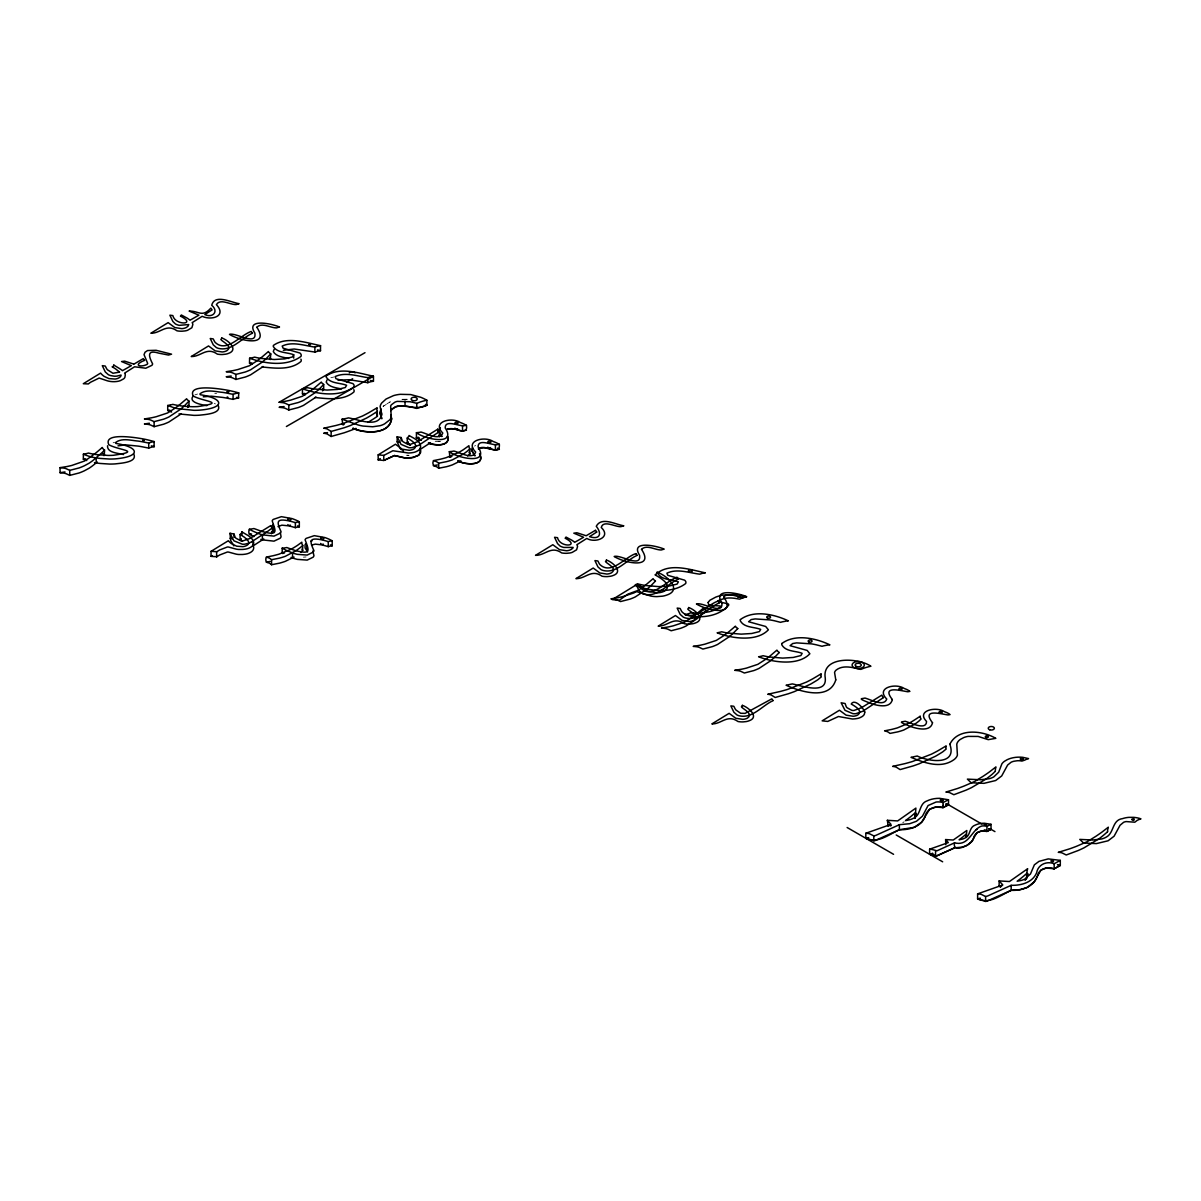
<?xml version="1.0" encoding="UTF-8"?>
<svg xmlns="http://www.w3.org/2000/svg" width="1201" height="1201" viewBox="0 0 1201 1201"><rect width="100%" height="100%" fill="white"/><g stroke="black" fill="none" stroke-linecap="round" stroke-linejoin="round"><path stroke-width="0.75" stroke-dasharray="5 3.75" d="M902.777 822.685L904.128 821.769M474.5 446.081L475.626 445.511M194.937 394.889L197.519 394.033M330.86 377.745L333.668 377.039M113.149 442.749L114.605 442.433M306.045 556.964L303.403 557.159M406.448 455.239L409.106 455.299M407.349 455.299L408.235 455.329M407.214 399.242L400.233 399.348L408.971 399.378M214.784 393.403L216.6 393.568M214.228 403.506L215.444 403.896M383.945 405.623L383.044 406.433L390.325 401.795L383.945 405.623M440.182 441.458L435.032 441.307L440.182 441.458"/><path stroke-width="1.5" d="M1026.525 878.652L1027.05 871.356A44.767 25.852 0 0 1 1027.41 869.599L1027.681 868.713L1009.44 881.534L999.142 880.918L999.142 885.948L1000.658 887.059M915.237 816.98C913.376 822.43 917.564 810.51 914.607 814.233L915.883 813.137L915.267 816.65M995.269 770.772L995.539 768.76A62.842 36.285 0 0 1 995.689 767.859L995.929 766.929L989.474 771.898A281.995 162.811 0 0 1 983.319 776.131L974.882 781.371L964.223 785.979A220.459 127.276 0 0 1 957.437 788.517L945.863 792.09A8.947 5.164 0 0 1 949.616 792.615L953.849 794.717L965.874 790.213A200.207 115.581 0 0 0 971.609 787.571L985.811 779.209A184.819 106.709 0 0 0 992.146 774.315L995.194 771.402M915.117 817.926L915.883 808.108L897.642 820.929L887.344 820.313L888.2 825.943M966.235 837.412L966.805 830.507L953.249 840.024L945.607 839.574L945.788 844.738M966.55 836.677L966.805 835.536L965.844 836.346M966.58 836.451L966.37 835.911M381.092 408.956L380.071 413.384L381.843 418.774M380.657 409.826L380.071 413.384L381.678 418.203M107.52 445.796C106.964 452.927 118.389 453.122 123.568 454.563M999.142 880.918L1002.805 884.972L977.614 893.874L977.614 898.903L986.456 901.366L1011.182 890.331L1020.265 889.596L1027.215 887.464L1034.256 881.774L1040.937 870.109L1046.356 867.993L1054.178 868.773L1060.303 865.426L1060.303 860.381L1048.233 858.895L1038.985 861.372L1034.376 864.825L1030.458 874.013L1024.798 879.087A15.958 9.203 0 0 1 1021.165 880.453L1017.172 881.234L1020.084 879.012A201.393 116.272 0 0 0 1024.003 875.814L1026.915 873.277M274.158 349.311L273.288 351.578C276.275 356.742 283.331 357.192 288.63 358.423M327.062 379.846L326.192 382.128C329.179 387.292 336.25 387.728 341.534 388.974M241.206 538.588L240.56 539.819A67.631 39.048 0 0 1 242.452 540.99M410.547 445.121L407.244 443.079L408.34 442.103M1054.178 863.744C1046.702 860.757 1038.009 864.51 1036.628 872.782C1032.485 882.66 1020.94 885.617 1011.182 885.302L1011.182 890.331C1021.676 890.872 1033.956 886.893 1037.454 875.919C1039 868.308 1047.752 866.476 1054.178 868.773L1054.178 863.744L1060.303 860.381M1054.178 868.773L1060.303 865.426L1057.556 864.615L1060.303 865.426M439.956 428.382L439.146 431.88L441.818 436.458L439.146 431.88L440.407 427.931M94.864 453.723A135.923 78.47 0 0 0 99.098 450.21L102.295 447.448A5.119 2.957 0 0 0 102.761 448.303L104.217 450.36A68.097 39.318 0 0 1 101.875 452.792L92.972 460.448A77.99 45.022 0 0 1 89.099 463.211L84.46 465.718A54.841 31.661 0 0 1 79.161 467.925L69.733 470.357L66.235 468.72A11.575 6.681 0 0 0 63.908 468.09L60.05 467.654L60.05 472.684L63.908 473.119A11.575 6.681 0 0 1 66.235 473.749L69.733 475.386L79.161 472.954A54.841 31.661 0 0 0 84.46 470.747L89.084 468.24A77.99 45.022 0 0 0 92.972 465.478L97.281 462.01M104.622 449.865L104.217 455.389A68.097 39.318 0 0 1 103.977 455.659M188.992 401.149L184.414 405.818A156.325 90.255 0 0 1 180.075 409.586L168.846 417.002A54.841 31.661 0 0 1 163.531 419.209L154.118 421.641L150.605 420.005A11.575 6.681 0 0 0 148.278 419.374L144.42 418.939L150.996 417.888A79.191 45.728 0 0 0 156.22 416.717L167.585 412.964L174.971 408.235A163.201 94.218 0 0 0 180.21 404.227L186.665 398.732A5.119 2.957 0 0 0 187.131 399.588L188.992 401.149L188.992 406.193L187.851 407.499M270.78 353.935L266.202 358.604A156.325 90.255 0 0 1 261.863 362.357L250.634 369.773A54.841 31.661 0 0 1 245.319 371.98L235.906 374.412L232.409 372.79A11.575 6.681 0 0 0 230.082 372.16L226.208 371.709L232.784 370.674A79.191 45.728 0 0 0 238.008 369.503L249.373 365.75L256.774 361.021A163.201 94.218 0 0 0 261.998 357.012L268.454 351.518A5.119 2.957 0 0 0 268.919 352.358L270.78 353.935L270.27 359.579M279.127 402.26L285.688 401.224A79.191 45.728 0 0 0 290.912 400.053L302.292 396.285L309.678 391.556A163.201 94.218 0 0 0 314.917 387.563L321.373 382.053A5.119 2.957 0 0 0 321.838 382.909L323.685 384.485L319.121 389.154A156.325 90.255 0 0 1 314.767 392.907L303.538 400.323A54.841 31.661 0 0 1 298.238 402.53L288.81 404.962L285.313 403.326A11.575 6.681 0 0 0 282.986 402.695L279.127 402.26L364.999 352.674M323.685 384.485L323.685 389.514L322.544 390.82M887.344 820.313L890.992 824.381L865.816 833.269L865.816 838.298L874.658 840.76L899.384 829.726L914.336 827.324L921.647 822.16L929.649 809.204L936.044 807.072L943.04 807.582L948.505 804.805L982.133 824.216M945.607 839.574L948.31 842.607L929.619 849.197L929.619 854.226L936.179 856.058L954.51 847.876L962.196 847.125L967.225 845.324L971.699 841.496L977.013 832.623L981.772 831.032L986.967 831.407L991.02 829.351L991.02 824.321L984.385 823.24A13.962 8.062 0 0 0 975.137 825.147C968.772 827.189 970.888 835.986 964.673 838.193A11.845 6.831 0 0 1 962.001 839.214L959.074 839.784L960.154 838.989A141.027 81.413 0 0 0 963.187 836.647L966.235 834.064M408.175 442.313L407.244 443.079L410.066 444.805M943.04 802.553L948.505 799.776L948.505 804.805L943.04 807.582C935.459 805.165 926.271 808.753 924.86 817.205C920.672 827.054 909.157 830.041 899.384 829.726L899.384 824.682L909.697 823.706L916.453 821.274L922.473 816.14L928.073 805.556L936.044 802.043A10.704 6.17 0 0 1 943.04 802.553L943.04 807.582M986.967 826.378A7.942 4.594 0 0 0 981.772 826.003C971.384 829.381 969.312 846.66 954.54 842.832C951.868 854.151 972.3 844.828 973.456 838.553C974.506 832.293 981.337 829.621 986.967 831.407L986.967 826.378L991.02 824.321M986.967 831.407L991.02 829.351L988.978 828.765L991.02 829.351M266.202 557.129L272.957 555.763A104.547 60.365 0 0 0 279.052 554.156L291.258 549.142A123.012 71.024 0 0 0 297.488 545.359L301.796 542.221L301.826 543.362A14.967 8.647 0 0 0 302.667 545.269L302.517 545.704A93.062 53.73 0 0 1 295.926 550.719L285.343 556.303A51.027 29.47 0 0 1 279.263 558.18L271.561 559.696L270.255 558.675A8.857 5.104 0 0 0 268.664 557.865C264.79 555.102 264.79 563.194 268.664 562.894A8.857 5.104 0 0 1 270.255 563.719L271.561 564.725L279.278 563.209A51.027 29.47 0 0 0 285.343 561.332L294.035 557.054M302.787 545.464L302.517 550.734A93.062 53.73 0 0 1 300.76 552.22M915.117 812.897L911.034 816.365A189.878 109.621 0 0 1 906.935 819.532L905.494 820.598L909.442 819.818A15.943 9.203 0 0 0 913.03 818.451C921.392 815.479 918.555 803.634 927.112 800.887A18.796 10.854 0 0 1 939.557 798.32L948.505 799.776M433.321 460.629L440.091 459.277A104.547 60.365 0 0 0 446.187 457.656L458.827 452.402A126.435 72.991 0 0 0 463.271 449.744L468.93 445.721L468.96 446.877A14.967 8.647 0 0 0 469.801 448.784L467.579 450.93A107.61 62.122 0 0 1 463.526 453.948L452.462 459.818A51.027 29.47 0 0 1 446.397 461.679L438.695 463.211L437.389 462.19A8.857 5.104 0 0 0 435.783 461.379C431.91 458.617 431.91 466.709 435.783 466.408A8.857 5.104 0 0 1 437.389 467.219L438.695 468.24L446.397 466.724A51.027 29.47 0 0 0 452.462 464.847L460.839 460.764M469.921 448.964L469.921 453.993L467.579 455.975M170.437 404.992A21.723 12.535 0 0 0 171.218 404.797L172.809 404.377A53.595 30.941 0 0 0 188.842 406.584L192.415 406.719A46.779 27.007 0 0 0 197.82 406.569C227.064 402.305 203.81 401.765 193.166 396.03C187.821 402.515 202.308 404.857 206.842 405.638M277.986 526.623L281.875 525.167L288.525 525.828A64.659 37.321 0 0 1 294.815 527.509L295.386 527.659A15.478 8.932 0 0 1 299.319 526.819L299.319 521.804L297.518 520.844M94.864 453.723L87.027 459.413A63.518 36.676 0 0 1 84.37 461.079L71.835 465.433A79.191 45.728 0 0 1 66.625 466.604L60.05 467.654M252.795 545.119A20.942 12.085 0 0 1 253.186 545.839A14.352 8.287 0 0 1 253.681 547.581L253.651 548.347A10.794 6.23 0 0 1 250.544 552.4L249.177 553.076A11.334 6.545 0 0 1 245.139 554.201L243.773 554.367A26.632 15.373 0 0 1 242.302 554.487L238.684 554.487A11.004 6.35 0 0 1 235.081 553.856L228.55 552.085A4.924 2.837 0 0 0 227.364 552.025L219.678 554.982A51.343 29.635 0 0 0 216.931 556.739L211.046 556.363L211.046 551.334L216.931 551.709A51.343 29.635 0 0 1 219.678 549.953L227.364 546.995A4.924 2.837 0 0 1 228.55 547.04L235.081 548.827A11.004 6.35 0 0 0 238.684 549.457L242.302 549.457A26.632 15.373 0 0 0 243.773 549.337L245.139 549.172A11.334 6.545 0 0 0 249.192 548.046L250.529 547.356A10.794 6.23 0 0 0 253.651 543.317L253.666 542.552A14.352 8.287 0 0 0 253.171 540.81A20.942 12.085 0 0 0 250.979 537.868M271.381 533.784C275.69 523.246 269.504 530.737 265.781 532.583M383.765 455.419L383.765 460.463L394.498 455.539L404.257 457.821L411.358 457.836L418.323 455.479L420.635 452.582L419.855 448.528L420.74 450.69L419.239 454.744L413.609 457.461L405.292 457.956L394.498 455.539L383.765 460.463L378.18 459.878L378.18 454.849L383.765 455.419L392.862 450.75L408.385 453.002A23.825 13.751 0 0 0 411.358 452.807L413.159 452.522A10.989 6.335 0 0 0 415.861 451.741L417.648 450.87A10.659 6.155 0 0 0 420.365 448.228C422.167 441.518 413.504 438.185 409.031 435.498A11.59 6.696 0 0 1 408.715 436.413L407.244 438.05L407.244 443.079M439.461 431.594L418.684 445.301L411.913 447.688A8.017 4.624 0 0 1 408.865 447.658L401.029 444.34L397.171 436.789L401.134 437.539L402.245 440.677A9.413 5.435 0 0 0 403.131 441.773L407.77 444.325A4.594 2.657 0 0 0 409.931 444.475L417.332 441.818L437.855 429.132A16.889 9.743 0 0 0 439.266 431.369L439.461 436.624M377.414 411.267L373.841 413.669A186.756 107.82 0 0 1 366.455 418.128L350.452 425.514A202.293 116.797 0 0 1 344.147 427.766L331.131 431.444L327.333 429.042A9.053 5.224 0 0 0 323.669 428.232L336.025 425.469A222.74 128.597 0 0 0 343.381 423.413L362.357 416.086A230.232 132.921 0 0 0 368.782 412.724L377.204 407.755L376.889 408.79A12.701 7.341 0 0 0 377.219 410.862L377.414 416.297L373.841 418.699A186.756 107.82 0 0 1 367.776 422.407M376.423 413.309L377.204 412.784L376.889 413.82A12.701 7.341 0 0 0 377.219 415.891L377.414 416.297M265.556 532.734L251.745 541.696M263.77 538.964L252.841 546.05M430.528 442.719L419.644 449.759M144.48 360.39C132.185 365.434 140.877 367.656 147.077 364.383A5.45 3.153 0 0 0 147.693 363.468L144.03 354.655L145.051 352.223L147.543 350.542L156.115 350.302L171.563 354.175L168.5 355.061L159.973 353.379A51.883 29.95 0 0 1 158.472 353.064C146.432 349.431 148.879 356.652 152.632 363.888A8.722 5.044 0 0 1 151.896 365.329L145.786 368.227L134.572 366.785L124.619 373.106A11.77 6.786 0 0 1 125.294 375.012L124.859 377.399A8.347 4.819 0 0 1 123.568 378.9L120.43 380.597A10.614 6.125 0 0 1 117.007 381.453L116.572 381.513A14.157 8.167 0 0 1 107.369 380.822L99.143 378.06L90.48 382.293A65.334 37.726 0 0 0 88.349 383.945L83.304 383.719L100.584 373.106A31.211 18.015 0 0 0 104.172 376.393L108.931 378.585L115.086 379.051A7.837 4.519 0 0 0 118.253 378.18L118.944 377.835A6.711 3.873 0 0 0 121.061 375.042L116.962 376.093A9.143 5.284 0 0 1 114.155 376.183L110.882 375.643A11.259 6.5 0 0 1 108.345 374.682L105.313 371.98L102.28 365.659L105.268 366.05L106.559 368.572A16.334 9.428 0 0 0 107.444 369.788L112.939 373.256L119.575 372.13M596.627 532.088L589.541 536.667C599.734 540.045 602.392 533.89 596.281 526.278C601.476 516.385 615.332 524.462 623.814 525.798L620.752 526.684C615.122 526.924 603.157 519.658 601.266 527.494C611.864 537.478 595.08 543.528 586.824 538.408L576.855 544.729A11.74 6.771 0 0 1 577.546 546.635L576.57 549.818L572.246 552.37A10.359 5.975 0 0 1 569.694 553.015L566.887 553.286A13.706 7.912 0 0 1 561.693 552.925C550.914 545.299 545.329 555.583 535.541 555.342L552.835 544.729L559.501 549.653L566.467 550.749A7.897 4.564 0 0 0 571.196 549.457L572.487 548.467A6.23 3.588 0 0 0 573.147 547.416L563.885 547.446A11.154 6.44 0 0 1 560.086 546.035L557.564 543.603L554.532 537.282L557.519 537.673C559.996 548.272 581.254 546.425 565.116 538.213A4.474 2.582 0 0 0 565.986 537.057L571.766 540.165A34.168 19.726 0 0 1 574.709 542.312L583.581 537.267L573.808 533.169L576.9 532.764L586.163 535.751L595.321 530.362M636.965 555.432C626.066 560.221 616.413 573.823 603.187 570.475A11.304 6.53 0 0 1 601.04 569.649L597.948 566.917L594.915 560.582L597.903 560.987L599.179 563.509A16.334 9.428 0 0 0 600.065 564.725C611.489 575.204 624.88 557.084 635.704 553.676M678.085 579.167C667.201 584.166 657.532 597.467 644.306 594.225A11.304 6.53 0 0 1 642.16 593.384L639.067 590.652L636.035 584.332L639.022 584.722L640.298 587.244A16.334 9.428 0 0 0 641.184 588.46C652.608 599.014 666.045 580.699 676.824 577.426M719.204 602.917C708.305 607.781 698.667 621.277 685.441 617.975A11.304 6.53 0 0 1 683.294 617.134L680.186 614.402L677.154 608.081L680.141 608.472L681.432 610.994A16.334 9.428 0 0 0 682.318 612.21C693.728 622.764 707.164 604.448 717.958 601.161M772.889 700.723C761.989 705.723 752.336 718.994 739.11 715.766A11.304 6.53 0 0 1 736.964 714.94L733.871 712.208L730.839 705.873L733.826 706.278L735.102 708.8A16.334 9.428 0 0 0 735.988 710.016L740.657 713.274L745.145 713.364L771.823 698.847L773.054 700.573M233.895 545.87L230.607 540.405L230.037 533.274L234 534.025L235.111 537.162A9.413 5.435 0 0 0 235.996 538.258L240.8 540.84A4.579 2.642 0 0 0 242.722 540.975L249.943 538.453L270.735 525.618A16.889 9.743 0 0 0 272.132 527.855L272.237 527.975M253.066 540.87L253.171 545.839M211.046 551.334L228.34 540.735A32.142 18.555 0 0 0 231.583 543.768L236.687 546.2L242.827 546.665A7.837 4.519 0 0 0 246.01 545.809L246.7 545.449A6.681 3.858 0 0 0 248.742 543.212A11.139 6.425 0 0 0 247.211 539.789M211.046 556.363L212.307 555.598M378.18 454.849L395.459 444.235L402.125 449.159L409.106 450.27A7.897 4.564 0 0 0 413.835 448.964C419.509 444.865 410.652 440.016 407.244 438.05M378.18 459.878L380.312 458.572M240.11 539.564L240.11 534.535L241.491 533.124A10.824 6.245 0 0 0 241.926 531.923M478.298 448.874C484.754 443.244 500.442 456.98 499.346 444.295L496.493 442.839A43.071 24.876 0 0 0 493.086 441.443C484.844 435.768 464.096 440.572 475.656 452.041C472.924 460.253 459.803 452.387 453.888 451.051A20.357 11.755 0 0 1 451.636 451.456L449.324 451.666L449.895 457.041M1011.077 885.362L987.567 896.021L985.601 896.516L981.382 894.415A8.917 5.149 0 0 0 977.614 893.874M899.354 824.712L875.769 835.416L873.803 835.896L869.584 833.794A8.917 5.149 0 0 0 865.816 833.269M954.54 842.832L937.005 850.788L932.411 849.587A6.621 3.828 0 0 0 929.619 849.197M899.099 829.891C888.545 834.68 877.406 844.003 865.816 838.298L868.653 837.607M954.33 847.981L937.005 855.818L929.619 854.226L932.712 853.431L929.619 854.226M133.911 364.143L143.264 358.634L144.525 360.375M346.609 382.218L352.659 378.735M286.393 426.505L373.466 376.228L373.466 381.257A21.993 12.701 0 0 0 371.98 381.498L371.469 381.603A12.565 7.251 0 0 0 370.463 381.828A17.745 10.239 0 0 0 367.836 382.684L349.401 379.726L337.961 380.162M1010.897 890.511C1000.208 895.391 989.204 904.578 977.614 898.903L980.466 898.228M478.674 448.619L484.018 447.658L495.412 450.15L499.346 449.339L497.544 448.363L499.346 449.339M311.554 545.119L315.278 544.128L321.418 544.819A64.659 37.321 0 0 1 327.708 546.485L328.278 546.65A15.478 8.932 0 0 1 332.197 545.794L332.212 540.795L330.41 539.834A40.519 23.389 0 0 0 324.84 537.538L314.272 535.661L306.165 538.378A8.227 4.744 0 0 0 305.069 539.744C309.633 551.574 310.428 554.186 296.016 550.749A31.887 18.405 0 0 1 294.32 550.223L286.769 547.536A17.82 10.284 0 0 1 283.001 548.121L282.19 548.151L282.19 553.181A46.013 26.572 0 0 0 282.851 553.586M986.111 830.191L984.295 829.861M342.795 424.538L342.045 419.209L357.703 424.839A32.487 18.751 0 0 0 363.077 426.07L372.67 426.76L379.981 425.724A17.054 9.848 0 0 0 384.74 423.773L389.77 419.825A19.486 11.244 0 0 0 391.241 417.347L390.655 406.058A10.058 5.81 0 0 1 391.391 404.782L394.799 402.245A8.917 5.149 0 0 1 397.246 401.389L409.946 401.735A28.013 16.168 0 0 1 412.423 402.23L416.762 403.356L419.795 402.155A45.848 26.467 0 0 1 424.584 400.729L426.85 400.203L426.85 405.232C417.558 410.202 408.415 405.307 398.567 406.178C395.039 404.902 387.773 414.24 392.142 409.031C399.212 403.566 408.865 406.493 416.762 408.385L426.85 405.232L425.499 404.497L426.85 405.232M356.021 428.382L350.452 430.543A202.293 116.797 0 0 1 344.147 432.795L331.131 436.473L327.333 434.071A9.053 5.224 0 0 0 323.669 433.261L327.498 432.6M283.346 350.287L294.2 349.011L315.082 352.073A18.706 10.794 0 0 1 317.004 351.443A12.565 7.251 0 0 1 318.565 351.052A21.513 12.415 0 0 1 320.472 350.722L320.547 345.678C305.609 342.555 286.769 335.995 273.393 345.408L273.288 346.549C277.566 353.244 287.039 352.088 293.705 354.745L292.398 356.967L284.727 358.859L274.203 359.504L261.037 358.423A46.464 26.827 0 0 1 254.657 357.132L254.147 357.267A51.027 29.47 0 0 1 253.006 357.583L249.598 358.243L249.508 363.287L252.15 364.338M249.598 358.243C265.256 363.858 286.649 366.875 300.941 356.457A6.606 3.813 0 0 0 299.905 353.034L283.061 348.185L282.205 346.068C292.398 341.189 304.303 345.618 314.932 347.104A17.745 10.239 0 0 1 317.559 346.263A12.565 7.251 0 0 1 318.565 346.023L319.061 345.918A21.993 12.701 0 0 1 320.472 345.693L320.547 345.678M302.502 388.794C318.175 394.408 339.553 397.411 353.845 387.007A6.606 3.813 0 0 0 352.824 383.584L335.965 378.72L335.124 376.604C345.303 371.74 357.207 376.168 367.836 377.639A17.745 10.239 0 0 1 370.463 376.799A12.565 7.251 0 0 1 371.469 376.574L371.98 376.468A21.993 12.701 0 0 1 373.391 376.243C358.483 373.046 339.643 366.575 326.297 375.943L326.192 377.099C330.47 383.795 339.943 382.639 346.609 385.281L345.318 387.518L337.631 389.409L327.107 390.055L313.941 388.974A46.464 26.827 0 0 1 307.576 387.683L307.051 387.818A51.027 29.47 0 0 1 305.91 388.118L302.502 388.794L302.427 393.838L305.054 394.889M367.791 382.699L367.791 377.669M976.188 829.711L977.284 829.306M117.983 445.856L125.625 444.865L138.37 446.126A70.168 40.519 0 0 1 142.409 446.832L148.714 448.093L148.714 443.049L142.409 441.788A70.168 40.519 0 0 0 138.37 441.097C131.029 440.512 122.142 437.659 115.746 442.388A2.312 1.336 0 0 0 115.927 443.454C139.646 447.042 141.463 456.65 115.206 458.872A45.278 26.137 0 0 1 109.531 459.037L100.584 458.452A55.666 32.142 0 0 1 96.185 457.896A35.219 20.327 0 0 1 90.826 456.8A42.981 24.816 0 0 1 83.379 454.173L83.349 459.232A42.981 24.816 0 0 0 86.727 460.553M466.453 430.348C466.724 428.892 462.88 432.63 457.116 429.673C453.618 427.796 441.428 429.628 450.585 428.637C456.185 428.096 468.33 435.903 466.453 425.319L463.601 423.848A43.071 24.876 0 0 0 460.208 422.467C451.966 416.777 431.219 421.581 442.779 433.051C439.941 441.007 427.226 433.741 421.011 432.06A20.357 11.755 0 0 1 418.744 432.465L416.432 432.675L416.432 437.704L421.326 440.242L416.432 437.704L418.744 437.509L416.432 437.704M416.432 432.675C423.893 438.935 457.161 446.352 445.211 427.931C444.925 419.224 458.812 426.28 463.901 425.755A13.391 7.731 0 0 1 465.883 425.379L466.453 425.319M449.324 451.666C456.77 457.926 490.038 465.342 478.103 446.907C477.818 438.215 491.704 445.271 496.794 444.745A13.391 7.731 0 0 1 498.775 444.37L499.346 444.295M203.254 396.825L211.211 396.18L222.74 397.426A70.168 40.519 0 0 1 226.794 398.116L233.084 399.378A16.769 9.683 0 0 1 235.771 398.522A11.394 6.575 0 0 1 236.252 398.387A19.576 11.304 0 0 1 238.474 397.981L238.759 392.907L236.612 392.322A114.275 65.98 0 0 0 230.112 390.715C223.536 389.364 187.101 382.834 193.166 396.03M867.497 837.938L865.816 838.298M979.295 898.543L977.614 898.903M310.804 541.186L311.96 540.93M437.314 464.952L433.321 465.673M270.195 561.437L266.202 562.158M251.865 362.882L251.444 362.957A47.004 27.128 0 0 1 250.153 363.182L249.598 363.287M304.769 393.418L302.502 393.823M231.192 376.018L226.208 376.739L230.082 377.189A11.575 6.681 0 0 1 232.409 377.82L235.906 379.456L245.319 377.024A54.841 31.661 0 0 0 250.634 374.817L261.863 367.386A156.325 90.255 0 0 0 262.989 366.455M149.404 423.232L144.42 423.968L148.278 424.403A11.575 6.681 0 0 1 150.62 425.034L154.118 426.67L163.531 424.238A54.841 31.661 0 0 0 168.846 422.031L180.075 414.615A156.325 90.255 0 0 0 181.201 413.669M284.097 406.554L279.127 407.289L282.986 407.74A11.575 6.681 0 0 1 285.313 408.355L288.81 409.991L298.238 407.559A54.841 31.661 0 0 0 303.538 405.353L314.767 397.936A156.325 90.255 0 0 0 315.908 396.991M65.019 471.948L60.05 472.684M171.623 412.018L167.72 410.517L167.72 405.488L169.431 405.187A23.615 13.631 0 0 0 170.077 405.067M167.81 410.502L169.431 410.217A23.615 13.631 0 0 0 169.866 410.141M342.045 419.209L346.308 418.443A11.289 6.515 0 0 0 348.29 417.873C358.499 419.344 378.375 428.652 381.948 414.3A18.931 10.929 0 0 0 381.212 412.063L380.147 406.554A21.198 12.235 0 0 1 381.633 403.071L386.076 399.017L393.508 395.624A23.104 13.346 0 0 1 400.233 394.318L410.712 394.559L420.8 397.291A52.063 30.055 0 0 1 426.85 400.203M342.045 424.238L343.996 423.923L342.045 424.238L343.591 424.854M167.75 405.488L174.1 407.77A33.283 19.216 0 0 0 177.748 408.67L193.916 410.322A45.278 26.137 0 0 0 199.576 410.157C225.833 407.95 224.017 398.327 200.297 394.739A2.312 1.336 0 0 1 200.117 393.673C206.527 388.944 215.399 391.796 222.74 392.382A70.168 40.519 0 0 1 226.794 393.087L233.084 394.348A16.769 9.683 0 0 1 235.771 393.493A11.394 6.575 0 0 1 236.252 393.358A19.576 11.304 0 0 1 238.474 392.952L238.744 392.907M83.364 454.188L85.061 453.903A23.615 13.631 0 0 0 85.691 453.783M83.364 459.217L85.061 458.932A23.615 13.631 0 0 0 85.691 458.812M373.391 381.272L370.418 380.447M148.729 448.078A16.769 9.683 0 0 1 151.386 447.237A11.394 6.575 0 0 1 151.881 447.102A19.576 11.304 0 0 1 154.103 446.697L154.103 441.653A19.576 11.304 0 0 0 151.881 442.058A11.394 6.575 0 0 0 151.386 442.193A16.769 9.683 0 0 0 148.729 443.049M705.167 572.817C690.575 569.709 671.374 563.119 658.073 572.532L657.968 573.673C662.246 580.383 671.734 579.212 678.385 581.869L677.094 584.091L669.407 585.983L658.884 586.628L645.718 585.548A46.464 26.827 0 0 1 639.352 584.256L638.827 584.407A51.027 29.47 0 0 1 637.686 584.707L636.125 585.052A47.004 27.128 0 0 1 634.834 585.292C648.285 590.892 671.929 594.09 685.621 583.581A6.606 3.813 0 0 0 684.6 580.158L667.741 575.309L666.9 573.192C677.124 568.238 689.119 572.907 699.763 574.168A18.706 10.794 0 0 1 701.684 573.538A12.565 7.251 0 0 1 703.246 573.147A21.513 12.415 0 0 1 705.167 572.817M250.123 534.16C248.352 534.865 248.352 528.605 250.123 529.131A17.82 10.284 0 0 0 253.861 528.545A71.054 41.014 0 0 1 256.609 529.506L261.563 531.322A26.917 15.538 0 0 0 266.006 532.418M227.935 397.261L227.199 396.946M887.974 825.387L890.526 825.567M888.605 825.432L887.884 825.718M889.881 825.522L891.157 825.612M1000.313 886.803L999.142 885.948L1001.679 886.143M262.043 366.936C274.819 368.287 290.537 370.373 300.941 361.486A6.606 3.813 0 0 0 300.896 359.144M314.962 397.486C327.723 398.837 343.441 400.924 353.845 392.036A6.606 3.813 0 0 0 353.8 389.694M178.994 413.94L193.916 415.366A45.278 26.137 0 0 0 199.576 415.186C205.011 414.48 222.215 413.714 218.117 405.292M397.171 436.789L397.171 441.818L399.813 442.313M230.037 538.303L232.273 538.724M265.991 532.433C279.458 535.781 274.368 528.335 272.192 520.769A8.227 4.744 0 0 1 273.288 519.402L281.379 516.67L291.948 518.562A40.519 23.389 0 0 1 297.518 520.844M317.514 349.896L320.547 350.707M258.56 533.529L258.846 533.634A27.293 15.748 0 0 0 262.403 534.835L273.993 536.126L280.208 533.184A10.043 5.795 0 0 0 281.064 531.683C276.755 522.255 275.9 518.247 288.525 520.799A64.659 37.321 0 0 1 294.815 522.465L295.386 522.63A15.478 8.932 0 0 1 299.319 521.774M260.797 539.384A27.293 15.748 0 0 0 262.403 539.865L273.993 541.156L280.208 538.213A10.043 5.795 0 0 0 281.064 536.712L280.343 532.659M236.612 397.351L238.759 397.936M154.389 441.623L152.242 441.037A114.275 65.98 0 0 0 145.741 439.431C139.166 438.065 102.716 431.549 108.796 444.745C119.424 450.48 142.694 451.021 113.449 455.284A46.779 27.007 0 0 1 108.03 455.434L96.936 454.654A48.31 27.893 0 0 1 94.188 454.248A46.479 26.842 0 0 1 88.499 453.062L86.832 453.513A21.723 12.535 0 0 1 86.052 453.708M154.389 446.652L152.242 446.066A114.275 65.98 0 0 0 151.341 445.841M332.197 540.765A15.478 8.932 0 0 0 328.278 541.621L327.723 541.441A64.659 37.321 0 0 0 321.418 539.774C308.792 537.267 309.633 541.216 313.956 550.674A10.043 5.795 0 0 1 313.101 552.175L307.186 555.072L297.413 554.352A27.818 16.063 0 0 1 292.549 552.94L287.429 550.839A46.013 26.572 0 0 1 282.175 548.166M133.611 364.038L124.649 361.141L121.556 361.546L131.329 365.644L122.457 370.689A34.003 19.636 0 0 0 119.499 368.542L113.795 365.074M291.047 557.384L292.549 557.97A27.818 16.063 0 0 0 297.413 559.381L307.186 560.101L313.101 557.204A10.043 5.795 0 0 0 313.956 555.703L312.83 551.004M458.332 460.959C464.562 464.802 485.099 466.438 479.95 454.503M457.791 460.749C464.156 465.147 486.255 466.183 479.469 453.843M258.26 533.409L257.224 532.989A64.043 36.976 0 0 1 250.934 530.136L249.313 529.161M297.518 525.873L299.319 526.834M330.41 544.864L332.212 545.824M402.725 450.57L403.506 451.006M990.149 828.84L994.953 831.617M896.216 834.995L942.665 861.808M847.125 827.504L893.574 854.316M112.369 366.906L112.804 367.176A74.117 42.786 0 0 1 115.671 368.962L119.409 371.95M240.11 534.535L240.56 534.79A67.631 39.048 0 0 1 244.388 537.237L247.166 539.564M249.313 534.205L250.964 535.151A64.043 36.976 0 0 0 253.846 536.577M323.685 389.514L322.499 388.584M270.78 358.964L269.594 358.048M188.992 406.193L187.806 405.262M104.622 454.894L102.761 453.332M401.539 449.79L400.549 448.934M133.746 454.008C137.83 462.43 120.64 463.196 115.206 463.901A45.278 26.137 0 0 1 109.531 464.066L100.584 463.481A55.666 32.142 0 0 1 96.185 462.925A35.219 20.327 0 0 1 94.474 462.625M272.327 533.109L272.117 532.884A16.889 9.743 0 0 1 271.456 531.998M400.113 448.468L397.171 441.818M305.715 543.858A8.227 4.744 0 0 0 305.069 544.789L305.084 547.911L307.576 551.935M272.011 528.365L274.353 532.463M474.71 455.449L472.023 450.87L472.473 447.823L472.023 450.87L475.011 455.885M718.153 601.07L719.384 602.767M677.034 577.321L678.265 579.032M635.899 553.586L637.13 555.282M595.516 530.257L596.777 531.998M469.921 453.993L469.801 453.813A14.967 8.647 0 0 1 469.021 452.116M302.787 550.493L302.667 550.313A14.967 8.647 0 0 1 302.036 549.052M230.037 533.274L233.895 540.825L242.362 544.203A8.017 4.639 0 0 0 244.974 544.143L248.697 543.212A18.09 10.449 0 0 0 251.549 541.786M271.906 527.824L272.192 525.798A8.227 4.744 0 0 1 273.288 524.432M985.601 896.516L985.601 901.546M935.549 851.149L935.549 856.178M873.803 835.896L873.803 840.925M495.412 445.121L495.412 450.15M462.52 426.13L462.52 431.174M438.695 463.211L438.695 468.24M437.855 429.132L437.855 432.48M416.762 403.356L416.762 408.385M405.037 401.059L405.037 406.088M401.134 437.539L401.134 440.887M381.212 412.063L381.212 417.107M331.131 431.444L331.131 436.473M328.278 541.621L328.278 546.65M314.872 347.119L314.872 352.148M306.856 545.915L306.856 550.944M295.386 522.63L295.386 527.659M293.705 354.745L293.705 358.093M292.549 552.94L292.549 557.97M288.81 404.962L288.81 409.991M273.963 526.924L273.963 531.953M271.561 559.696L271.561 564.725M262.403 534.835L262.403 539.865M241.926 535.256L241.926 531.908L247.796 535.376A24.861 14.352 0 0 1 251.009 537.853M235.906 374.412L235.906 379.456M234 534.025L234 537.387M233.084 394.348L233.084 399.378M216.63 551.92L216.63 556.949M154.118 421.641L154.118 426.67M96.185 457.896L96.185 462.925M69.733 470.357L69.733 475.386M943.31 805.301A1.546 0.886 0 0 1 942.635 805.961M113.81 365.089A4.113 2.372 0 0 1 112.293 366.86M349.266 372.88A3.078 1.771 0 0 1 352.148 371.725A3.078 1.771 0 0 1 355.031 372.88M457.581 428.667A1.546 0.886 0 0 1 454.954 428.111M439.371 436.518A16.424 9.488 0 0 1 438.59 435.513M490.578 447.583A1.546 0.886 0 0 1 487.846 447.102M251.625 533.995A17.82 10.284 0 0 1 250.123 534.175M290.447 525.152A1.546 0.886 0 0 1 287.835 524.612M284.502 552.985A17.82 10.284 0 0 1 283.901 553.06M323.339 544.143A1.546 0.886 0 0 1 320.712 543.422M920.161 716.276L920.236 717.087A14.967 8.632 0 0 0 921.077 718.994L918.855 721.14A107.595 62.122 0 0 1 914.802 724.143L903.752 730.013A51.027 29.455 0 0 1 897.672 731.889L889.971 733.406L888.665 732.4A8.842 5.104 0 0 0 887.074 731.574L884.612 730.839L891.367 729.487A104.562 60.365 0 0 0 897.462 727.866L910.118 722.612A126.405 72.976 0 0 0 914.546 719.939L920.161 716.276M971.144 782.752L983.979 783.337L995.674 780.53L1001.694 775.951L1007.639 765.022L1011.182 762.185A12.22 7.056 0 0 1 1013.959 761.239L1017.202 760.758A10.614 6.125 0 0 1 1021.901 761.074L1024.783 760.113A16.033 9.248 0 0 1 1027.11 759.062L1028.551 758.597L1022.772 757.321A18.781 10.839 0 0 0 1007.159 759.708L1004.546 761.239A17.354 10.013 0 0 0 1001.859 763.896L998.677 772.213L993.858 776.852A16.003 9.233 0 0 1 989.294 778.683L980.496 779.764L967.39 779.119L971.144 782.752M1083.542 843.012L1096.393 843.597L1108.088 840.79L1114.093 836.211L1120.038 825.282L1123.596 822.31A7.987 4.609 0 0 1 1126.088 821.574L1134.825 822.205L1137.017 820.493A20.117 11.62 0 0 1 1139.359 819.397L1140.95 818.857A18.751 10.824 0 0 0 1133.669 817.356L1128.88 817.356A17.129 9.893 0 0 0 1122.575 818.617C1111.871 819.968 1114.303 832.954 1106.256 837.112A16.003 9.233 0 0 1 1101.692 838.959L1092.895 840.024L1079.789 839.394L1083.542 843.012M1026.915 877.676L1027.681 873.758L1026.405 874.838L1027.681 873.758L1026.915 877.676M864.78 712.058L864.36 714.235A10.659 6.155 0 0 1 861.642 716.862L859.841 717.733A10.989 6.35 0 0 1 857.154 718.528L855.352 718.798A23.735 13.706 0 0 1 852.38 719.009L838.478 716.502L827.744 721.426L822.16 720.84L839.454 710.241L846.12 715.15L853.085 716.261A7.897 4.564 0 0 0 857.814 714.955C863.489 710.857 854.632 706.008 851.224 704.041C854.421 698.231 863.384 707.824 864.78 712.058M448.333 438.575C446.907 447.388 434.462 444.88 428.367 443.034C434.116 446.006 451.426 446.322 447.463 436.158L448.333 438.575M892.328 699.552C890.301 709.13 876.52 705.512 869.959 703.14C868.038 702.06 857.349 698.742 862.738 698.472A20.387 11.77 0 0 0 864.99 698.051C871.22 699.733 883.936 706.999 886.758 699.057C875.199 687.588 895.946 682.784 904.188 688.458A43.056 24.861 0 0 1 907.596 689.854L909.878 691.386A13.376 7.731 0 0 0 907.896 691.761C900.66 690.74 881.054 685.14 892.328 699.552M932.516 722.747C930.49 732.325 916.708 728.707 910.133 726.35C908.211 725.269 897.522 721.936 902.912 721.666A20.387 11.77 0 0 0 905.179 721.261C910.538 722.717 926.376 730.854 926.556 721.486C915.672 710.211 936.795 706.338 944.376 711.653A43.056 24.861 0 0 1 947.769 713.049L950.066 714.58A13.376 7.731 0 0 0 948.069 714.955C940.833 713.934 921.242 708.35 932.516 722.747M391.721 418.864C388.554 435.498 364.894 433.216 352.794 428.217C364.624 434.507 395.099 434.282 390.85 414.961L391.721 418.864M835.776 679.871C829.501 700.603 801.082 691.926 786.1 685.246L792.345 683.909C802.118 685.936 826.994 694.854 825.267 678.1C821.364 655.941 858.069 657.382 870.905 666.24L868.638 666.765A46.824 27.038 0 0 0 864.525 667.966L860.817 669.392C852.935 667.606 843.252 664.603 836.196 670.038A10.254 5.915 0 0 0 834.575 672.56L835.776 679.871M949.841 744.245C957.437 765.653 928.838 761.794 917.249 756.014L911.004 757.351C924.395 762.83 940.773 769.015 953.939 759.693A17.58 10.148 0 0 0 957.407 755.129L956.777 744.23A16.198 9.353 0 0 1 957.722 742.023A16.364 9.443 0 0 1 960.29 739.426L963.652 737.609A13.977 8.077 0 0 1 968.111 736.393L978.169 736.438L988.228 739.651L995.809 738.345C982.118 730.283 957.767 727.986 949.841 744.245M308.942 344.537L310.489 344.597L308.972 344.462M984.25 824.577L986.531 824.637L984.265 824.517M1051.1 861.027C1054.103 864.15 1054.508 858.265 1051.13 860.952M1131.747 819.502C1134.435 822.67 1135.696 816.755 1131.777 819.412M188.572 324.57L188.452 325.321A6.23 3.588 0 0 1 187.806 326.372L186.515 327.363A7.897 4.564 0 0 1 181.786 328.654L174.821 327.558L168.14 322.634L150.861 333.232C160.649 333.473 166.218 323.204 177.012 330.815A13.706 7.912 0 0 0 182.207 331.191L184.999 330.921A10.359 5.975 0 0 0 187.566 330.275L191.875 327.723L192.836 324.54A11.74 6.771 0 0 0 192.16 322.634L202.143 316.313C211.766 320.757 227.064 316.148 216.405 304.634C220.188 298.118 230.067 304.784 236.057 304.589L239.134 303.703C230.922 302.307 214.619 293.72 211.736 305.264C219.137 311.464 212.667 318.34 204.846 314.572L212.082 309.903L210.836 308.147C201.978 317.83 198.961 310.819 189.112 311.074L198.886 315.172L190.013 320.217A34.168 19.726 0 0 0 187.071 318.07L181.306 314.962A4.474 2.582 0 0 1 180.42 316.118C197.429 324.705 175.241 325.921 172.839 315.578L169.851 315.172L172.884 321.508L175.406 323.94A11.154 6.44 0 0 0 179.204 325.351L188.572 324.57M256.834 327.257C270.435 347.81 238.984 340.529 229.496 334.373C235.771 332.212 256.909 346.458 254.882 333.157C245.184 317.965 271.696 323.579 279.503 327.017L276.44 327.903C270.225 327.918 261.848 322.108 256.834 327.257M641.514 549.352C655.13 569.89 623.634 562.638 614.176 556.483C620.452 554.307 641.589 568.553 639.563 555.252C629.879 540.06 656.377 545.674 664.198 549.112L661.12 549.998C654.905 549.983 646.543 544.218 641.514 549.352M723.768 596.837C737.384 617.374 705.888 610.123 696.43 603.968C702.705 601.791 723.843 616.038 721.816 602.737C712.118 587.544 738.63 593.159 746.452 596.597L743.374 597.482C737.159 597.497 728.782 591.688 723.768 596.837M740.371 619.581L740.281 620.812C744.245 627.928 753.988 626.727 760.683 629.384L759.392 631.606L751.721 633.497L741.182 634.143L728.016 633.077A46.464 26.827 0 0 1 721.651 631.771L721.125 631.921A51.027 29.47 0 0 1 719.984 632.221L718.423 632.567A47.004 27.128 0 0 1 717.132 632.807C730.193 638.076 756.375 642.61 768.37 629.819L765.683 626.472L748.613 621.743L751.21 619.566L755.174 618.92L770.006 619.926A50.142 28.944 0 0 1 774.975 620.902L780.59 622.343A35.67 20.597 0 0 1 782.031 621.908L786.505 621.037A40.203 23.209 0 0 1 788.396 620.887C774.48 614.251 753.703 609.583 740.371 619.581M781.851 643.526L781.761 644.757C785.724 651.873 795.482 650.672 802.163 653.329L800.872 655.566L793.2 657.457L782.662 658.103L769.511 657.022A46.464 26.827 0 0 1 763.13 655.716L762.605 655.866A51.027 29.47 0 0 1 761.479 656.166L759.918 656.527A47.004 27.128 0 0 1 758.612 656.752C771.673 662.036 797.854 666.555 809.864 653.764L807.162 650.432L790.093 645.688L792.69 643.526L796.653 642.88L811.501 643.871A50.142 28.944 0 0 1 816.455 644.847L822.069 646.288A35.67 20.597 0 0 1 823.511 645.853L827.984 644.997A40.203 23.209 0 0 1 829.891 644.847C815.959 638.196 795.182 633.528 781.851 643.526M221.735 337.961L221.675 338.277A4.474 2.582 0 0 1 220.804 339.433C221.96 341.549 233.264 346.323 226.884 350.662A7.897 4.564 0 0 1 222.155 351.968L215.189 350.872L208.524 345.948L191.229 356.547C201.032 356.787 206.602 346.504 217.381 354.13A13.706 7.912 0 0 0 222.575 354.505L225.383 354.22A10.359 5.975 0 0 0 227.935 353.589C239.494 350.001 228.085 340.003 221.735 337.961M606.415 560.056L606.37 560.372A4.474 2.582 0 0 1 605.484 561.528C606.655 563.644 617.96 568.418 611.579 572.757A7.897 4.564 0 0 1 606.85 574.063L599.869 572.967L593.204 568.043L575.925 578.642C585.713 578.882 591.282 568.613 602.076 576.225A13.706 7.912 0 0 0 607.271 576.6L610.063 576.315A10.359 5.975 0 0 0 612.63 575.684C624.175 572.096 612.765 562.098 606.415 560.056M657.142 572.216L657.067 572.682A6.59 3.798 0 0 1 655.761 574.378L655.025 574.844C660.055 577.756 673.1 584.902 664.738 590.937A11.65 6.726 0 0 1 657.773 592.844L647.504 591.222L637.671 583.971L612.225 599.599L619.206 600.32L627.748 594.21L635.569 591.267L650.732 596.041A20.132 11.62 0 0 0 656.857 596.612L662.517 596.176A15.253 8.812 0 0 0 666.285 595.231C683.309 589.961 666.495 575.234 657.142 572.216M688.668 607.541L688.608 607.856A4.474 2.582 0 0 1 687.738 609.012C688.909 611.129 700.198 615.903 693.818 620.256A7.897 4.564 0 0 1 689.104 621.548L682.123 620.452L675.457 615.528L658.178 626.126C667.966 626.382 673.536 616.098 684.315 623.709A13.706 7.912 0 0 0 689.524 624.085L692.316 623.814A10.359 5.975 0 0 0 694.884 623.169C706.428 619.581 695.019 609.583 688.668 607.541M742.338 705.347L742.293 705.663A4.474 2.582 0 0 1 741.407 706.819C742.578 708.935 753.883 713.709 747.502 718.063A7.897 4.564 0 0 1 742.773 719.354L735.808 718.258L729.127 713.334L711.848 723.933C721.636 724.173 727.205 713.904 737.999 721.516A13.706 7.912 0 0 0 743.194 721.891L745.986 721.606A10.359 5.975 0 0 0 748.553 720.975C760.098 717.387 748.688 707.389 742.338 705.347M737.804 596.837L740.131 596.957L737.849 596.702M142.784 440.452L144.315 440.542L142.814 440.362M227.154 391.736L228.7 391.781L227.154 391.736M708.17 602.422L708.44 604.238C713.079 607.436 729.607 603.518 714.88 609.988A44.797 25.867 0 0 1 709.416 611.714L700.784 613.171L690.41 612.915A12.31 7.101 0 0 1 688.819 613.606L687.047 614.146A17.715 10.224 0 0 1 684.855 614.582C699.042 618.965 718.844 617.059 728.782 605.049L728.482 604.043C720.675 601.686 711.382 602.001 725.164 598.353A17.189 9.923 0 0 1 728.887 597.978L731.364 598.008A26.407 15.238 0 0 1 734.907 598.353L739.726 599.164A34.394 19.862 0 0 1 740.942 598.578L744.92 597.182A41.374 23.885 0 0 1 746.662 596.807L735.808 594.435L723.137 595.05A27.503 15.883 0 0 0 715.601 597.182L709.866 600.275L708.17 602.422M820.974 674.602L820.944 674.827A12.716 7.341 0 0 0 821.289 676.899L817.896 679.706A186.725 107.805 0 0 1 810.51 684.165L794.522 691.551A202.278 116.782 0 0 1 788.201 693.803L775.185 697.481L771.387 695.079A9.053 5.224 0 0 0 767.739 694.268L780.095 691.506A222.74 128.597 0 0 0 787.436 689.449L806.411 682.123A230.187 132.906 0 0 0 812.852 678.76L821.259 673.776L820.974 674.602M945.878 746.707L945.848 746.932A12.716 7.341 0 0 0 946.193 749.019L942.8 751.811A186.725 107.805 0 0 1 935.414 756.285L919.426 763.671A202.278 116.782 0 0 1 913.105 765.923L900.089 769.586L896.291 767.184A9.053 5.224 0 0 0 892.643 766.388L904.999 763.611A222.74 128.597 0 0 0 912.34 761.554L931.315 754.228A230.187 132.906 0 0 0 937.756 750.865L946.163 745.896L945.878 746.707M655.461 581.059L650.897 585.728A156.325 90.255 0 0 1 646.543 589.481L635.314 596.912A54.841 31.661 0 0 1 630.015 599.119L620.587 601.551L617.089 599.915A11.575 6.681 0 0 0 614.762 599.284L610.904 598.849L617.464 597.798A79.191 45.728 0 0 0 622.688 596.627L634.068 592.874L641.454 588.145A163.201 94.218 0 0 0 646.693 584.136L653.149 578.642A5.119 2.957 0 0 0 653.614 579.498L655.461 581.059M706.038 610.258L701.474 614.927A156.325 90.255 0 0 1 697.12 618.68L685.891 626.111A54.841 31.661 0 0 1 680.592 628.318L671.164 630.75L667.666 629.114A11.575 6.681 0 0 0 665.339 628.483L661.481 628.048L668.041 626.997A79.191 45.728 0 0 0 673.266 625.826L684.645 622.073L692.031 617.344A163.201 94.218 0 0 0 697.271 613.336L703.726 607.841A5.119 2.957 0 0 0 704.191 608.697L706.038 610.258M737.774 628.573L733.195 633.242A156.325 90.255 0 0 1 728.857 636.995L717.613 644.427A54.841 31.661 0 0 1 712.313 646.633L702.885 649.065L699.387 647.429A11.575 6.681 0 0 0 697.06 646.799L693.202 646.363L699.778 645.312A79.191 45.728 0 0 0 704.987 644.141L716.366 640.388L723.753 635.659A163.201 94.218 0 0 0 728.992 631.651L735.447 626.156A5.119 2.957 0 0 0 735.913 627.012L737.774 628.573M779.254 652.533L774.675 657.202A156.325 90.255 0 0 1 770.336 660.955L759.107 668.372A54.841 31.661 0 0 1 753.793 670.578L744.38 673.01L740.867 671.374A11.575 6.681 0 0 0 738.54 670.743L734.682 670.308L741.257 669.272A79.191 45.728 0 0 0 746.482 668.101L757.846 664.333L765.232 659.604A163.201 94.218 0 0 0 770.472 655.611L776.927 650.101A5.119 2.957 0 0 0 777.392 650.957L779.254 652.533M1107.562 831.738L1105.415 833.629A196.063 113.194 0 0 1 1099.35 838.553L1084.023 847.831A200.252 115.611 0 0 1 1078.273 850.488L1066.248 854.977L1062.029 852.89A8.962 5.179 0 0 0 1058.261 852.35L1069.836 848.777A220.384 127.231 0 0 0 1076.621 846.255L1087.295 841.631L1095.717 836.406A281.95 162.781 0 0 0 1101.872 832.158L1108.328 827.189A38.342 22.143 0 0 0 1107.592 831.422L1107.562 831.738M1026.089 879.042L1025.114 879.898L1026.089 879.042M883.456 697.586L862.678 711.307L855.908 713.679A8.017 4.624 0 0 1 852.86 713.649L845.009 710.331L841.15 702.78L845.129 703.531L846.225 706.668A9.413 5.435 0 0 0 847.11 707.764L851.764 710.316A4.594 2.657 0 0 0 853.926 710.482L861.312 707.809L881.849 695.124A16.424 9.488 0 0 0 883.351 697.481L883.456 697.586M252.465 333.202C241.476 338.081 231.808 351.683 218.492 348.38A11.304 6.53 0 0 1 216.345 347.554L213.253 344.822L210.22 338.487L213.208 338.892L214.484 341.399A16.334 9.428 0 0 0 215.384 342.615C226.914 353.019 240.245 335.109 251.204 331.461L252.45 333.187M451.636 456.485L449.324 456.695L451.636 456.485M947.154 804.385L945.742 804.024L948.505 804.805L947.154 804.385M940.893 800.917A1.546 0.886 0 0 0 943.31 800.271A1.546 0.886 0 0 0 941.134 799.386A1.546 0.886 0 0 0 940.893 800.917M899.714 689.764A1.546 0.886 0 0 0 902.011 688.999A1.546 0.886 0 0 0 899.714 688.218A1.546 0.886 0 0 0 899.714 689.764M939.888 712.959A1.546 0.886 0 0 0 942.2 712.193A1.546 0.886 0 0 0 939.888 711.427A1.546 0.886 0 0 0 939.888 712.959M986.111 737.474A1.546 0.886 0 0 0 988.423 736.693A1.546 0.886 0 0 0 986.111 735.928A1.546 0.886 0 0 0 986.111 737.474M689.194 571.886A1.937 1.126 0 0 0 692.256 571.091A1.937 1.126 0 0 0 689.524 569.95A1.937 1.126 0 0 0 689.194 571.886M767.664 618.125A1.937 1.126 0 0 0 770.562 617.164A1.937 1.126 0 0 0 767.664 616.188A1.937 1.126 0 0 0 767.664 618.125M809.144 642.085A1.937 1.126 0 0 0 812.056 641.109A1.937 1.126 0 0 0 809.144 640.133A1.937 1.126 0 0 0 809.144 642.085M856.418 666.495A3.078 1.786 0 0 0 861.282 665.219A3.078 1.786 0 0 0 856.929 663.417A3.078 1.786 0 0 0 856.418 666.495M989.744 729.803A3.078 1.786 0 0 0 994.368 728.271A3.078 1.786 0 0 0 989.744 726.725A3.078 1.786 0 0 0 989.744 729.803M855.127 668.116A6.17 3.558 0 0 0 864.375 665.039A6.17 3.558 0 0 0 855.127 661.961A6.17 3.558 0 0 0 855.127 668.116M1020.94 759.738A1.546 0.886 0 0 0 1023.357 759.092A1.546 0.886 0 0 0 1021.18 758.206A1.546 0.886 0 0 0 1020.94 759.738M412.619 400.549A3.078 1.786 0 0 0 417.242 399.002A3.078 1.786 0 0 0 412.619 397.471A3.078 1.786 0 0 0 412.619 400.549M488.477 442.719A1.546 0.886 0 0 0 490.909 442.073A1.546 0.886 0 0 0 488.732 441.172A1.546 0.886 0 0 0 488.477 442.719M455.599 423.728A1.546 0.886 0 0 0 458.016 423.082A1.546 0.886 0 0 0 455.855 422.197A1.546 0.886 0 0 0 455.599 423.728M288.465 520.213A1.546 0.886 0 0 0 290.897 519.583A1.546 0.886 0 0 0 288.72 518.682A1.546 0.886 0 0 0 288.465 520.213M321.358 539.204A1.546 0.886 0 0 0 323.79 538.558A1.546 0.886 0 0 0 321.613 537.673A1.546 0.886 0 0 0 321.358 539.204"/></g></svg>
